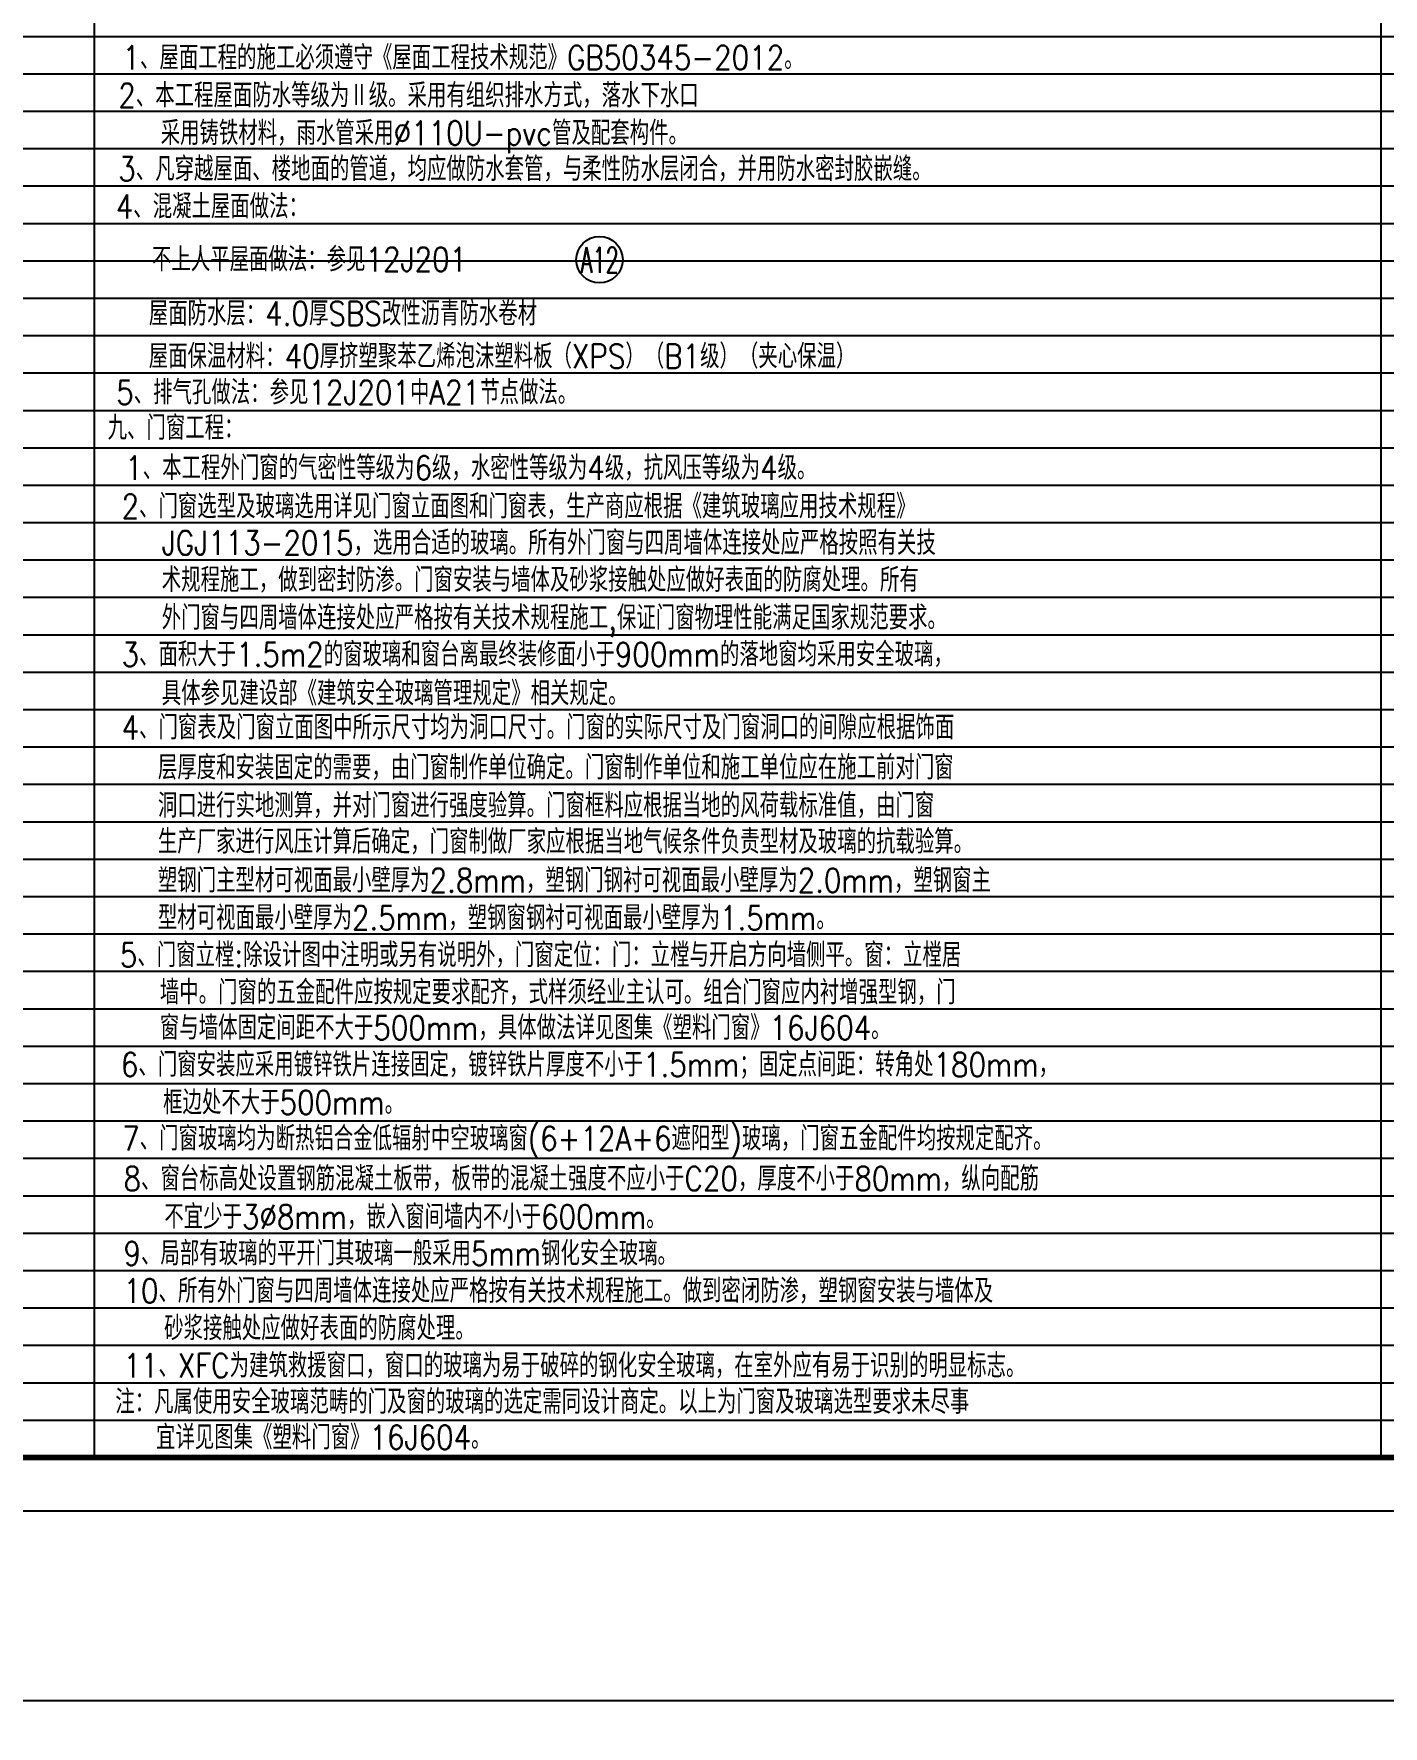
# Model space of a CAD drawing. Extents: x 5396719 to 5510122, y -514120 to -238224.
# Drawn here: x 5452882 to 5478143, y -363812 to -332137 of the extents above; entities that cross this region are included whole.
import ezdxf

# ---------------------------------------------------------------- set-up
doc = ezdxf.new("R2010")
doc.units = 0
doc.header["$LTSCALE"] = 1000
doc.header["$MEASUREMENT"] = 0
doc.layers.get('0').update_dxf_attribs({"linetype": 'CONTINUOUS'})
doc.layers.add('PUB_TITLE', color=4, linetype='CONTINUOUS')
doc.layers.add('图层线', color=8, linetype='CONTINUOUS')
doc.styles.add('HZ1', font='txt.shx', dxfattribs={"bigfont": 'hzdx.shx'})
doc.styles.add('HZ2', font='simplex.shx', dxfattribs={"width": 0.7, "bigfont": 'hztxt.shx'})

msp = doc.modelspace()

# ---------------------------------------------------------------- linework, layer by layer
at = {"color": 3, "linetype": 'Continuous'}
msp.add_ellipse((5463472.9, -336365, 5955.2), major_axis=(-361.9, 241.4), ratio=1, start_param=0.5883703, end_param=6.8715556, dxfattribs=at)
at = {"layer": 'PUB_TITLE'}
for points in [[(5424084, -359783.9), (5508184, -359783.9), (5508184, -300383.9), (5424084, -300383.9)], [(5424084, -422737.3), (5508184, -422737.3), (5508184, -363337.3), (5424084, -363337.3)]]:
    msp.add_lwpolyline(points, close=True, dxfattribs=at)
at = {"layer": 'PUB_TITLE', "const_width": 100}
msp.add_lwpolyline([(5426584, -358783.9), (5507184, -358783.9), (5507184, -301383.9), (5426584, -301383.9)], close=True, dxfattribs=at)
at = {"layer": '图层线'}
for p, q in [((5454015.1, -358783.9), (5454015.1, -301383.9)), ((5478105, -358783.9), (5478105, -301383.9)), ((5426584, -332183.9), (5507184, -332183.9)), ((5426584, -332883.9), (5507184, -332883.9)), ((5426584, -333583.9), (5507184, -333583.9)), ((5426584, -334283.9), (5507184, -334283.9)), ((5426584, -334983.9), (5507184, -334983.9)), ((5426584, -335683.9), (5507184, -335683.9)), ((5426584, -336383.9), (5507184, -336383.9)), ((5426584, -337083.9), (5507184, -337083.9)), ((5426584, -337783.9), (5507184, -337783.9)), ((5426584, -338483.9), (5507184, -338483.9)), ((5426584, -339183.9), (5507184, -339183.9)), ((5426584, -339883.9), (5507184, -339883.9)), ((5426584, -340583.9), (5507184, -340583.9)), ((5426584, -341283.9), (5507184, -341283.9)), ((5426584, -341983.9), (5507184, -341983.9)), ((5426584, -342683.9), (5507184, -342683.9)), ((5426584, -343383.9), (5507184, -343383.9)), ((5426584, -344083.9), (5507184, -344083.9)), ((5426584, -344783.9), (5507184, -344783.9)), ((5426584, -345483.9), (5507184, -345483.9)), ((5426584, -346183.9), (5507184, -346183.9)), ((5426584, -346883.9), (5507184, -346883.9)), ((5426584, -347583.9), (5507184, -347583.9)), ((5426584, -348283.9), (5507184, -348283.9)), ((5426584, -348983.9), (5507184, -348983.9)), ((5426584, -349683.9), (5507184, -349683.9)), ((5426584, -350383.9), (5507184, -350383.9)), ((5426584, -351083.9), (5507184, -351083.9)), ((5426584, -351783.9), (5507184, -351783.9)), ((5426584, -352483.9), (5507184, -352483.9)), ((5426584, -353183.9), (5489184, -353183.9)), ((5426584, -353883.9), (5489184, -353883.9)), ((5426584, -354583.9), (5489184, -354583.9)), ((5426584, -355283.9), (5489184, -355283.9)), ((5426584, -355983.9), (5489184, -355983.9)), ((5426584, -356683.9), (5489184, -356683.9)), ((5426584, -357383.9), (5489184, -357383.9)), ((5426584, -358083.9), (5489184, -358083.9))]:
    msp.add_line(p, q, dxfattribs=at)

# ---------------------------------------------------------------- texts
at = {"color": 4, "style": 'HZ1', "width": 0.85}
for s, p in [('1、屋面工程的施工必须遵守《屋面工程技术规范》GB50345-2012。', (5454542.3, -332806.7)), ('2、本工程屋面防水等级为Ⅱ级。采用有组织排水方式，落水下水口', (5454463.5, -333514.4)), ('采用铸铁材料，雨水管采用%%C110U-pvc管及配套构件。', (5455256.6, -334218.2)), ('3、凡穿越屋面、楼地面的管道，均应做防水套管，与柔性防水层闭合，并用防水密封胶嵌缝。', (5454463.5, -334890.7)), ('4、混凝土屋面做法：', (5454415.7, -335593.2)), ('不上人平屋面做法：参见12J201', (5455094.3, -336583.1, 5955.2)), ('屋面防水层：4.0厚SBS改性沥青防水卷材', (5455033.5, -337596.6, 11910.3)), ('屋面保温材料：40厚挤塑聚苯乙烯泡沫塑料板（XPS）（B1级）（夹心保温）', (5455033.5, -338395.9, 11910.3)), ('5、排气孔做法：参见12J201中A21节点做法。 ', (5454424.3, -339073.2)), ('1、本工程外门窗的气密性等级为6级，水密性等级为4级，抗风压等级为4级。', (5454593.5, -340486)), ('2、门窗选型及玻璃选用详见门窗立面图和门窗表，生产商应根据《建筑玻璃应用技术规程》', (5454524.7, -341205.9)), ('JGJ113-2015，选用合适的玻璃。所有外门窗与四周墙体连接处应严格按照有关技', (5455276.8, -341888.9)), ('术规程施工，做到密封防渗。门窗安装与墙体及砂浆接触处应做好表面的防腐处理。所有', (5455276.8, -342582.6)), ('外门窗与四周墙体连接处应严格按有关技术规程施工,保证门窗物理性能满足国家规范要求。', (5455276.8, -343289.5)), ('3、面积大于1.5m2的窗玻璃和窗台离最终装修面小于900mm的落地窗均采用安全玻璃，', (5454524.7, -343976.7)), ('具体参见建设部《建筑安全玻璃管理规定》相关规定。', (5455276.8, -344705.4)), ('4、门窗表及门窗立面图中所示尺寸均为洞口尺寸。门窗的实际尺寸及门窗洞口的间隙应根据饰面', (5454524.7, -345343)), ('层厚度和安装固定的需要，由门窗制作单位确定。门窗制作单位和施工单位应在施工前对门窗', (5455204.2, -346093)), ('洞口进行实地测算，并对门窗进行强度验算。门窗框料应根据当地的风荷载标准值，由门窗', (5455204.2, -346806.1)), ('生产厂家进行风压计算后确定，门窗制做厂家应根据当地气候条件负责型材及玻璃的抗载验算。', (5455204.2, -347482.3)), ('塑钢门主型材可视面最小壁厚为2.8mm，塑钢门钢衬可视面最小壁厚为2.0mm，塑钢窗主', (5455204.2, -348207)), ('型材可视面最小壁厚为2.5mm，塑钢窗钢衬可视面最小壁厚为1.5mm。', (5455204.2, -348907)), ('5、门窗立樘:除设计图中注明或另有说明外，门窗定位：门：立樘与开启方向墙侧平。窗：立樘居', (5454492.3, -349602.7)), ('墙中。门窗的五金配件应按规定要求配齐，式样须经业主认可。组合门窗应内衬增强型钢，门', (5455241.2, -350301.5)), ('窗与墙体固定间距不大于500mm，具体做法详见图集《塑料门窗》16J604。', (5455241.2, -350965.1)), ('6、门窗安装应采用镀锌铁片连接固定，镀锌铁片厚度不小于1.5mm；固定点间距：转角处180mm，', (5454511.9, -351655.1)), ('框边处不大于500mm。', (5455302.7, -352362.8)), ('7、门窗玻璃均为断热铝合金低辐射中空玻璃窗(6+12A+6遮阳型)玻璃，门窗五金配件均按规定配齐。', (5454536.3, -353037.1)), ('8、窗台标高处设置钢筋混凝土板带，板带的混凝土强度不应小于C20，厚度不小于80mm，纵向配筋', (5454561.1, -353789.1)), ('不宜少于3%%C8mm，嵌入窗间墙内不小于600mm。', (5455324.9, -354503.1)), ('9、局部有玻璃的平开门其玻璃一般采用5mm钢化安全玻璃。', (5454561.1, -355189.1)), ('10、所有外门窗与四周墙体连接处应严格按有关技术规程施工。做到密闭防渗，塑钢窗安装与墙体及', (5454561.1, -355889.1)), ('砂浆接触处应做好表面的防腐处理。', (5455322.3, -356589.1)), ('11、XFC为建筑救援窗口，窗口的玻璃为易于破碎的钢化安全玻璃，在室外应有易于识别的明显标志。', (5454561.1, -357289.1)), ('注：凡属使用安全玻璃范畴的门及窗的玻璃的选定需同设计商定。以上为门窗及玻璃选型要求未尽事', (5454407.2, -357966)), ('宜详见图集《塑料门窗》16J604。', (5455169.3, -358631.1))]:
    msp.add_text(s, height=450, dxfattribs=at).set_placement(p)
at = {"color": 3, "linetype": 'Continuous', "style": 'HZ2', "width": 0.6}
msp.add_text('A12', height=477.04, dxfattribs=at).set_placement((5463120.4, -336609.4, 5955.2))
at = {"color": 6, "style": 'HZ1', "width": 0.85}
msp.add_text('九、门窗工程：', height=450, dxfattribs=at).set_placement((5454263.5, -339736))

doc.saveas('drawing.dxf')
